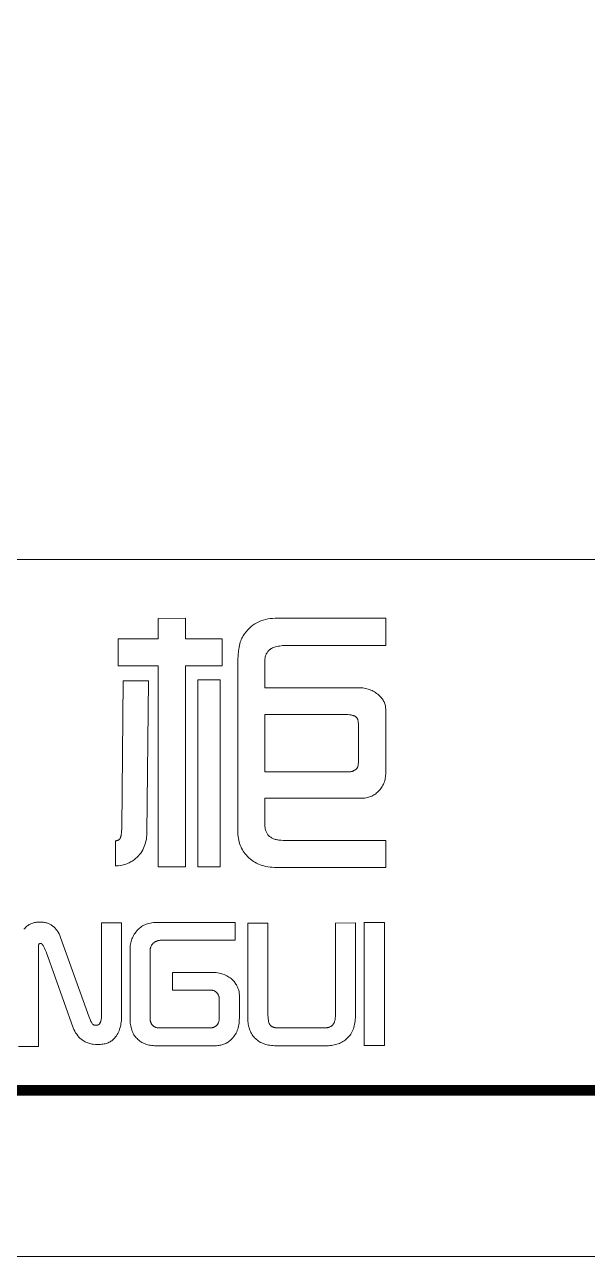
# Model space of a CAD drawing. Header units: millimetres. Extents: x 656 to 1522, y 1 to 298.
# Drawn here: x 720.31 to 737.26, y 0.54 to 37.67 of the extents above; entities that cross this region are included whole.
import ezdxf
from ezdxf.enums import TextEntityAlignment as Align

# ---------------------------------------------------------------- set-up
doc = ezdxf.new("R2010")
doc.units = ezdxf.units.MM
doc.header["$MEASUREMENT"] = 0
for name, color, linetype, lineweight in [('BF-图框', 125, 'Continuous', 15), ('BF-文字说明', 33, 'Continuous', 18), ('BF-电路', 6, 'Continuous', 9)]:
    doc.layers.add(name, color=color, linetype=linetype, lineweight=lineweight)
doc.styles.add('黑体', font='simhei.ttf', dxfattribs={"width": 0.7})

# ---------------------------------------------------------------- blocks, each defined once
blk = doc.blocks.new('BFA3H')
at = {"layer": 'BF-图框', "lineweight": 9}
blk.add_line((5, 21), (415, 21), dxfattribs=at)
at = {"layer": 'BF-图框', "lineweight": 5}
for p, q in [((68.152, 19.223), (68.969, 19.232)), ((68.152, 18.613), (68.152, 19.223)), ((68.969, 19.232), (68.969, 18.613)), ((70.896, 18.932), (70.949, 18.98)), ((70.949, 18.98), (71.004, 19.024)), ((71.004, 19.024), (71.062, 19.064)), ((71.062, 19.064), (71.121, 19.099)), ((71.121, 19.099), (71.182, 19.13)), ((71.182, 19.13), (71.246, 19.157)), ((71.246, 19.157), (71.312, 19.18)), ((71.312, 19.18), (71.379, 19.199)), ((71.379, 19.199), (71.449, 19.214)), ((71.449, 19.214), (71.521, 19.224)), ((71.521, 19.224), (71.595, 19.23)), ((71.595, 19.23), (71.671, 19.232)), ((71.671, 19.232), (75.005, 19.232)), ((75.005, 19.232), (75.005, 18.416)), ((66.947, 17.796), (66.947, 18.613)), ((66.947, 18.613), (68.152, 18.613)), ((68.969, 18.613), (70.073, 18.613)), ((70.073, 18.613), (70.073, 17.796)), ((70.635, 18.553), (70.651, 18.594)), ((70.651, 18.594), (70.668, 18.632)), ((70.668, 18.632), (70.686, 18.667)), ((70.686, 18.667), (70.705, 18.699)), ((70.705, 18.699), (70.75, 18.764)), ((70.75, 18.764), (70.796, 18.824)), ((70.796, 18.824), (70.845, 18.88)), ((70.845, 18.88), (70.896, 18.932)), ((70.556, 18.121), (70.568, 18.246)), ((70.568, 18.246), (70.586, 18.36)), ((70.586, 18.36), (70.596, 18.412)), ((70.596, 18.412), (70.608, 18.462)), ((70.608, 18.462), (70.621, 18.509)), ((70.621, 18.509), (70.635, 18.553)), ((71.427, 18.194), (71.416, 18.175)), ((71.44, 18.212), (71.427, 18.194)), ((71.453, 18.229), (71.44, 18.212)), ((71.467, 18.246), (71.453, 18.229)), ((71.483, 18.263), (71.467, 18.246)), ((71.5, 18.279), (71.483, 18.263)), ((71.509, 18.288), (71.5, 18.279)), ((71.519, 18.296), (71.509, 18.288)), ((71.53, 18.304), (71.519, 18.296)), ((71.542, 18.311), (71.53, 18.304)), ((71.554, 18.319), (71.542, 18.311)), ((71.566, 18.326), (71.554, 18.319)), ((71.593, 18.339), (71.566, 18.326)), ((71.622, 18.351), (71.593, 18.339)), ((71.654, 18.362), (71.622, 18.351)), ((71.688, 18.372), (71.654, 18.362)), ((71.724, 18.381), (71.688, 18.372)), ((71.763, 18.389), (71.724, 18.381)), ((71.804, 18.396), (71.763, 18.389)), ((71.893, 18.407), (71.804, 18.396)), ((71.991, 18.413), (71.893, 18.407)), ((72.099, 18.416), (71.991, 18.413)), ((75.005, 18.416), (72.099, 18.416)), ((70.546, 17.836), (70.549, 17.984)), ((70.546, 12.818), (70.546, 17.836)), ((70.549, 17.984), (70.556, 18.121)), ((71.365, 18.009), (71.363, 17.986)), ((71.363, 17.986), (71.363, 17.963)), ((71.363, 17.963), (71.363, 17.139)), ((71.368, 18.032), (71.365, 18.009)), ((71.371, 18.053), (71.368, 18.032)), ((71.376, 18.075), (71.371, 18.053)), ((71.382, 18.096), (71.376, 18.075)), ((71.389, 18.116), (71.382, 18.096)), ((71.397, 18.136), (71.389, 18.116)), ((71.406, 18.156), (71.397, 18.136)), ((71.416, 18.175), (71.406, 18.156)), ((68.152, 17.796), (66.947, 17.796)), ((68.152, 11.74), (68.152, 17.796)), ((70.073, 17.796), (68.969, 17.796)), ((68.969, 17.796), (68.969, 11.74)), ((67.049, 12.905), (67.097, 17.348)), ((67.097, 17.348), (67.861, 17.348)), ((67.861, 17.348), (67.808, 12.764)), ((69.344, 11.74), (69.344, 17.379)), ((69.344, 17.379), (70.02, 17.379)), ((70.02, 17.379), (70.02, 11.74)), ((71.363, 17.139), (74.175, 17.139)), ((74.175, 17.139), (74.222, 17.138)), ((74.222, 17.138), (74.267, 17.135)), ((74.267, 17.135), (74.311, 17.131)), ((74.311, 17.131), (74.355, 17.125)), ((74.355, 17.125), (74.397, 17.117)), ((74.397, 17.117), (74.438, 17.108)), ((74.438, 17.108), (74.478, 17.096)), ((74.478, 17.096), (74.517, 17.083)), ((74.517, 17.083), (74.555, 17.069)), ((74.555, 17.069), (74.593, 17.052)), ((74.593, 17.052), (74.629, 17.034)), ((74.629, 17.034), (74.664, 17.014)), ((74.664, 17.014), (74.698, 16.992)), ((74.698, 16.992), (74.73, 16.969)), ((74.73, 16.969), (74.762, 16.944)), ((74.762, 16.944), (74.793, 16.917)), ((74.793, 16.917), (74.819, 16.893)), ((74.819, 16.893), (74.843, 16.868)), ((74.843, 16.868), (74.865, 16.843)), ((74.865, 16.843), (74.886, 16.817)), ((74.886, 16.817), (74.905, 16.791)), ((74.905, 16.791), (74.922, 16.765)), ((74.922, 16.765), (74.938, 16.737)), ((74.938, 16.737), (74.952, 16.71)), ((74.952, 16.71), (74.965, 16.681)), ((74.965, 16.681), (74.975, 16.653)), ((74.975, 16.653), (74.984, 16.623)), ((74.984, 16.623), (74.992, 16.593)), ((74.992, 16.593), (74.998, 16.563)), ((74.998, 16.563), (75.002, 16.532)), ((75.002, 16.532), (75.004, 16.501)), ((75.004, 16.501), (75.005, 16.469)), ((75.005, 16.469), (75.005, 14.576)), ((73.818, 16.331), (71.363, 16.331)), ((71.363, 16.331), (71.363, 14.607)), ((73.867, 16.33), (73.818, 16.331)), ((73.913, 16.327), (73.867, 16.33)), ((73.934, 16.324), (73.913, 16.327)), ((73.955, 16.32), (73.934, 16.324)), ((73.975, 16.316), (73.955, 16.32)), ((73.993, 16.312), (73.975, 16.316)), ((74.011, 16.306), (73.993, 16.312)), ((74.029, 16.301), (74.011, 16.306)), ((74.045, 16.294), (74.029, 16.301)), ((74.06, 16.287), (74.045, 16.294)), ((74.075, 16.279), (74.06, 16.287)), ((74.089, 16.271), (74.075, 16.279)), ((74.102, 16.262), (74.089, 16.271)), ((74.114, 16.252), (74.102, 16.262)), ((74.118, 16.248), (74.114, 16.252)), ((74.123, 16.243), (74.118, 16.248)), ((74.127, 16.238), (74.123, 16.243)), ((74.131, 16.233), (74.127, 16.238)), ((74.135, 16.227), (74.131, 16.233)), ((74.139, 16.221), (74.135, 16.227)), ((74.143, 16.215), (74.139, 16.221)), ((74.146, 16.208), (74.143, 16.215)), ((74.15, 16.201), (74.146, 16.208)), ((74.153, 16.194), (74.15, 16.201)), ((74.159, 16.178), (74.153, 16.194)), ((74.165, 16.161), (74.159, 16.178)), ((74.17, 16.142), (74.165, 16.161)), ((74.174, 16.122), (74.17, 16.142)), ((74.178, 16.101), (74.174, 16.122)), ((74.184, 16.054), (74.178, 16.101)), ((74.187, 16.002), (74.184, 16.054)), ((74.188, 15.944), (74.187, 16.002)), ((74.188, 14.998), (74.188, 15.944)), ((74.178, 14.835), (74.184, 14.883)), ((74.184, 14.883), (74.187, 14.938)), ((74.187, 14.938), (74.188, 14.998)), ((71.363, 14.607), (73.884, 14.602)), ((73.884, 14.602), (73.9, 14.603)), ((73.9, 14.603), (73.915, 14.604)), ((73.915, 14.604), (73.93, 14.605)), ((73.93, 14.605), (73.945, 14.608)), ((73.945, 14.608), (73.96, 14.611)), ((73.96, 14.611), (73.974, 14.614)), ((73.974, 14.614), (73.989, 14.618)), ((73.989, 14.618), (74.003, 14.623)), ((74.003, 14.623), (74.018, 14.629)), ((74.018, 14.629), (74.032, 14.635)), ((74.032, 14.635), (74.046, 14.642)), ((74.046, 14.642), (74.06, 14.65)), ((74.06, 14.65), (74.073, 14.658)), ((74.073, 14.658), (74.087, 14.667)), ((74.087, 14.667), (74.1, 14.676)), ((74.1, 14.676), (74.114, 14.686)), ((74.114, 14.686), (74.118, 14.69)), ((74.118, 14.69), (74.123, 14.694)), ((74.123, 14.694), (74.127, 14.699)), ((74.127, 14.699), (74.131, 14.704)), ((74.131, 14.704), (74.135, 14.709)), ((74.135, 14.709), (74.139, 14.715)), ((74.139, 14.715), (74.143, 14.721)), ((74.143, 14.721), (74.146, 14.727)), ((74.146, 14.727), (74.15, 14.734)), ((74.15, 14.734), (74.153, 14.741)), ((74.153, 14.741), (74.159, 14.757)), ((74.159, 14.757), (74.165, 14.774)), ((74.165, 14.774), (74.17, 14.793)), ((74.17, 14.793), (74.174, 14.813)), ((74.174, 14.813), (74.178, 14.835)), ((75.002, 14.493), (74.997, 14.453)), ((75.004, 14.534), (75.002, 14.493)), ((75.005, 14.576), (75.004, 14.534)), ((74.881, 14.135), (74.859, 14.104)), ((74.901, 14.166), (74.881, 14.135)), ((74.919, 14.199), (74.901, 14.166)), ((74.935, 14.233), (74.919, 14.199)), ((74.95, 14.267), (74.935, 14.233)), ((74.963, 14.302), (74.95, 14.267)), ((74.974, 14.339), (74.963, 14.302)), ((74.984, 14.376), (74.974, 14.339)), ((74.991, 14.414), (74.984, 14.376)), ((74.997, 14.453), (74.991, 14.414)), ((74.268, 13.806), (71.363, 13.806)), ((71.363, 13.806), (71.363, 13.013)), ((74.306, 13.807), (74.268, 13.806)), ((74.343, 13.81), (74.306, 13.807)), ((74.379, 13.814), (74.343, 13.81)), ((74.415, 13.819), (74.379, 13.814)), ((74.449, 13.827), (74.415, 13.819)), ((74.483, 13.836), (74.449, 13.827)), ((74.517, 13.847), (74.483, 13.836)), ((74.549, 13.859), (74.517, 13.847)), ((74.581, 13.873), (74.549, 13.859)), ((74.613, 13.889), (74.581, 13.873)), ((74.643, 13.906), (74.613, 13.889)), ((74.673, 13.925), (74.643, 13.906)), ((74.702, 13.946), (74.673, 13.925)), ((74.73, 13.968), (74.702, 13.946)), ((74.758, 13.992), (74.73, 13.968)), ((74.784, 14.017), (74.758, 13.992)), ((74.811, 14.045), (74.784, 14.017)), ((74.836, 14.074), (74.811, 14.045)), ((74.859, 14.104), (74.836, 14.074)), ((71.363, 13.013), (71.363, 12.984)), ((67.012, 12.619), (67.017, 12.631)), ((67.017, 12.631), (67.021, 12.646)), ((67.021, 12.646), (67.026, 12.661)), ((67.026, 12.661), (67.03, 12.677)), ((67.03, 12.677), (67.037, 12.713)), ((67.037, 12.713), (67.042, 12.754)), ((67.042, 12.754), (67.046, 12.8)), ((67.046, 12.8), (67.049, 12.905)), ((67.8, 12.637), (67.792, 12.576)), ((67.805, 12.699), (67.8, 12.637)), ((67.808, 12.764), (67.805, 12.699)), ((70.547, 12.761), (70.546, 12.818)), ((70.551, 12.706), (70.547, 12.761)), ((70.556, 12.651), (70.551, 12.706)), ((70.565, 12.598), (70.556, 12.651)), ((71.363, 12.984), (71.365, 12.956)), ((71.365, 12.956), (71.368, 12.928)), ((71.368, 12.928), (71.371, 12.902)), ((71.371, 12.902), (71.376, 12.876)), ((71.376, 12.876), (71.382, 12.852)), ((71.382, 12.852), (71.389, 12.828)), ((71.389, 12.828), (71.398, 12.806)), ((71.398, 12.806), (71.407, 12.784)), ((71.407, 12.784), (71.417, 12.763)), ((71.417, 12.763), (71.428, 12.743)), ((71.428, 12.743), (71.441, 12.724)), ((71.441, 12.724), (71.454, 12.706)), ((71.454, 12.706), (71.469, 12.689)), ((71.469, 12.689), (71.485, 12.673)), ((71.485, 12.673), (71.502, 12.657)), ((71.502, 12.657), (71.52, 12.643)), ((71.52, 12.643), (71.539, 12.63)), ((71.539, 12.63), (71.559, 12.617)), ((66.863, 12.526), (66.876, 12.527)), ((66.863, 11.766), (66.863, 12.526)), ((66.876, 12.527), (66.889, 12.529)), ((66.889, 12.529), (66.9, 12.531)), ((66.9, 12.531), (66.912, 12.533)), ((66.912, 12.533), (66.922, 12.536)), ((66.922, 12.536), (66.932, 12.54)), ((66.932, 12.54), (66.942, 12.544)), ((66.942, 12.544), (66.951, 12.548)), ((66.951, 12.548), (66.959, 12.552)), ((66.959, 12.552), (66.963, 12.555)), ((66.963, 12.555), (66.966, 12.557)), ((66.966, 12.557), (66.97, 12.56)), ((66.97, 12.56), (66.974, 12.563)), ((66.974, 12.563), (66.977, 12.566)), ((66.977, 12.566), (66.98, 12.569)), ((66.98, 12.569), (66.983, 12.572)), ((66.983, 12.572), (66.986, 12.575)), ((66.986, 12.575), (66.989, 12.578)), ((66.989, 12.578), (66.991, 12.582)), ((66.991, 12.582), (66.994, 12.585)), ((66.994, 12.585), (66.996, 12.589)), ((66.996, 12.589), (66.998, 12.593)), ((66.998, 12.593), (67, 12.596)), ((67, 12.596), (67.003, 12.602)), ((67.003, 12.602), (67.006, 12.607)), ((67.006, 12.607), (67.012, 12.619)), ((67.708, 12.299), (67.682, 12.25)), ((67.73, 12.351), (67.708, 12.299)), ((67.75, 12.404), (67.73, 12.351)), ((67.767, 12.46), (67.75, 12.404)), ((67.781, 12.517), (67.767, 12.46)), ((67.792, 12.576), (67.781, 12.517)), ((70.575, 12.545), (70.565, 12.598)), ((70.588, 12.495), (70.575, 12.545)), ((70.603, 12.445), (70.588, 12.495)), ((70.62, 12.396), (70.603, 12.445)), ((70.64, 12.349), (70.62, 12.396)), ((70.662, 12.302), (70.64, 12.349)), ((70.686, 12.257), (70.662, 12.302)), ((70.712, 12.213), (70.686, 12.257)), ((71.559, 12.617), (71.58, 12.606)), ((71.58, 12.606), (71.602, 12.595)), ((71.602, 12.595), (71.625, 12.585)), ((71.625, 12.585), (71.65, 12.576)), ((71.65, 12.576), (71.675, 12.569)), ((71.675, 12.569), (71.702, 12.562)), ((71.702, 12.562), (71.73, 12.556)), ((71.73, 12.556), (71.758, 12.55)), ((71.758, 12.55), (71.788, 12.546)), ((71.788, 12.546), (71.851, 12.541)), ((71.851, 12.541), (71.918, 12.539)), ((71.918, 12.539), (75.005, 12.539)), ((75.005, 12.539), (75.005, 11.722)), ((67.337, 11.897), (67.306, 11.88)), ((67.367, 11.916), (67.337, 11.897)), ((67.396, 11.935), (67.367, 11.916)), ((67.424, 11.956), (67.396, 11.935)), ((67.469, 11.992), (67.424, 11.956)), ((67.512, 12.031), (67.469, 11.992)), ((67.552, 12.071), (67.512, 12.031)), ((67.589, 12.113), (67.552, 12.071)), ((67.623, 12.157), (67.589, 12.113)), ((67.654, 12.202), (67.623, 12.157)), ((67.682, 12.25), (67.654, 12.202)), ((70.741, 12.17), (70.712, 12.213)), ((70.773, 12.129), (70.741, 12.17)), ((70.806, 12.088), (70.773, 12.129)), ((70.842, 12.049), (70.806, 12.088)), ((70.882, 12.01), (70.842, 12.049)), ((70.925, 11.973), (70.882, 12.01)), ((70.97, 11.938), (70.925, 11.973)), ((71.016, 11.906), (70.97, 11.938)), ((71.064, 11.877), (71.016, 11.906)), ((66.946, 11.773), (66.863, 11.766)), ((67.026, 11.785), (66.946, 11.773)), ((67.064, 11.792), (67.026, 11.785)), ((67.102, 11.801), (67.064, 11.792)), ((67.138, 11.811), (67.102, 11.801)), ((67.173, 11.823), (67.138, 11.811)), ((67.208, 11.835), (67.173, 11.823)), ((67.242, 11.849), (67.208, 11.835)), ((67.274, 11.864), (67.242, 11.849)), ((67.306, 11.88), (67.274, 11.864)), ((68.969, 11.74), (68.152, 11.74)), ((70.02, 11.74), (69.344, 11.74)), ((71.115, 11.85), (71.064, 11.877)), ((71.167, 11.826), (71.115, 11.85)), ((71.221, 11.804), (71.167, 11.826)), ((71.277, 11.785), (71.221, 11.804)), ((71.335, 11.768), (71.277, 11.785)), ((71.395, 11.754), (71.335, 11.768)), ((71.457, 11.743), (71.395, 11.754)), ((71.521, 11.734), (71.457, 11.743)), ((71.587, 11.727), (71.521, 11.734)), ((71.655, 11.723), (71.587, 11.727)), ((71.724, 11.722), (71.655, 11.723)), ((75.005, 11.722), (71.724, 11.722)), ((64.289, 10.014), (64.315, 10.026)), ((64.315, 10.026), (64.342, 10.037)), ((64.342, 10.037), (64.369, 10.046)), ((64.369, 10.046), (64.397, 10.054)), ((64.397, 10.054), (64.427, 10.061)), ((64.427, 10.061), (64.456, 10.067)), ((64.456, 10.067), (64.487, 10.072)), ((64.487, 10.072), (64.519, 10.075)), ((64.519, 10.075), (64.551, 10.077)), ((64.551, 10.077), (64.584, 10.077)), ((64.584, 10.077), (64.64, 10.075)), ((64.64, 10.075), (64.667, 10.073)), ((64.667, 10.073), (64.694, 10.07)), ((64.694, 10.07), (64.72, 10.066)), ((64.72, 10.066), (64.745, 10.061)), ((64.745, 10.061), (64.77, 10.055)), ((64.77, 10.055), (64.794, 10.048)), ((64.794, 10.048), (64.818, 10.04)), ((64.818, 10.04), (64.841, 10.032)), ((64.841, 10.032), (64.864, 10.022)), ((66.438, 7.247), (66.438, 10.057)), ((66.438, 10.057), (67.042, 10.057)), ((67.042, 10.057), (67.042, 7.213)), ((67.83, 10.023), (67.871, 10.035)), ((67.871, 10.035), (67.914, 10.045)), ((67.914, 10.045), (67.959, 10.053)), ((67.959, 10.053), (68.005, 10.059)), ((68.005, 10.059), (68.053, 10.063)), ((68.053, 10.063), (68.103, 10.066)), ((68.103, 10.066), (68.154, 10.067)), ((68.154, 10.067), (70.465, 10.067)), ((70.465, 10.067), (70.465, 9.53)), ((70.853, 7.122), (70.853, 10.046)), ((70.853, 10.046), (71.457, 10.046)), ((71.457, 10.046), (71.457, 7.263)), ((73.486, 10.046), (74.09, 10.049)), ((73.486, 7.229), (73.486, 10.046)), ((74.09, 10.049), (74.09, 7.253)), ((74.358, 10.067), (74.962, 10.067)), ((74.358, 6.36), (74.358, 10.067)), ((74.962, 10.067), (74.962, 6.36)), ((64.102, 9.858), (64.127, 9.887)), ((64.127, 9.887), (64.153, 9.914)), ((64.153, 9.914), (64.173, 9.934)), ((64.173, 9.934), (64.195, 9.952)), ((64.195, 9.952), (64.217, 9.97)), ((64.217, 9.97), (64.24, 9.986)), ((64.24, 9.986), (64.265, 10)), ((64.265, 10), (64.289, 10.014)), ((64.864, 10.022), (64.886, 10.012)), ((64.886, 10.012), (64.907, 10)), ((64.907, 10), (64.928, 9.988)), ((64.928, 9.988), (64.949, 9.975)), ((64.949, 9.975), (64.968, 9.96)), ((64.968, 9.96), (64.988, 9.945)), ((64.988, 9.945), (65.006, 9.929)), ((65.006, 9.929), (65.024, 9.913)), ((65.024, 9.913), (65.042, 9.895)), ((65.042, 9.895), (65.059, 9.876)), ((65.059, 9.876), (65.075, 9.856)), ((65.075, 9.856), (65.091, 9.836)), ((65.091, 9.836), (65.106, 9.814)), ((65.106, 9.814), (65.121, 9.792)), ((65.121, 9.792), (65.135, 9.769)), ((65.135, 9.769), (65.162, 9.72)), ((65.162, 9.72), (65.186, 9.667)), ((65.186, 9.667), (65.208, 9.61)), ((67.39, 9.639), (67.408, 9.674)), ((67.408, 9.674), (67.429, 9.708)), ((67.429, 9.708), (67.451, 9.742)), ((67.451, 9.742), (67.475, 9.775)), ((67.475, 9.775), (67.501, 9.807)), ((67.501, 9.807), (67.529, 9.839)), ((67.529, 9.839), (67.556, 9.866)), ((67.556, 9.866), (67.584, 9.892)), ((67.584, 9.892), (67.615, 9.916)), ((67.615, 9.916), (67.646, 9.938)), ((67.646, 9.938), (67.68, 9.959)), ((67.68, 9.959), (67.715, 9.978)), ((67.715, 9.978), (67.751, 9.995)), ((67.751, 9.995), (67.79, 10.01)), ((67.79, 10.01), (67.83, 10.023)), ((64.544, 9.374), (64.543, 9.366)), ((64.543, 9.366), (64.543, 9.357)), ((64.543, 9.357), (64.543, 6.329)), ((64.545, 9.378), (64.544, 9.374)), ((64.546, 9.386), (64.545, 9.382)), ((64.545, 9.382), (64.545, 9.378)), ((64.547, 9.39), (64.546, 9.386)), ((64.548, 9.393), (64.547, 9.39)), ((64.549, 9.396), (64.548, 9.393)), ((64.55, 9.4), (64.549, 9.396)), ((64.552, 9.403), (64.55, 9.4)), ((64.553, 9.405), (64.552, 9.403)), ((64.555, 9.408), (64.553, 9.405)), ((64.556, 9.411), (64.555, 9.408)), ((64.558, 9.413), (64.556, 9.411)), ((64.56, 9.415), (64.558, 9.413)), ((64.562, 9.418), (64.56, 9.415)), ((64.565, 9.42), (64.562, 9.418)), ((64.567, 9.421), (64.565, 9.42)), ((64.569, 9.423), (64.567, 9.421)), ((64.572, 9.425), (64.569, 9.423)), ((64.574, 9.426), (64.572, 9.425)), ((64.577, 9.427), (64.574, 9.426)), ((64.58, 9.428), (64.577, 9.427)), ((64.583, 9.429), (64.58, 9.428)), ((64.586, 9.43), (64.583, 9.429)), ((64.59, 9.431), (64.586, 9.43)), ((64.593, 9.431), (64.59, 9.431)), ((64.596, 9.432), (64.593, 9.431)), ((64.6, 9.432), (64.596, 9.432)), ((64.604, 9.432), (64.6, 9.432)), ((64.606, 9.432), (64.604, 9.432)), ((64.609, 9.432), (64.606, 9.432)), ((64.611, 9.431), (64.609, 9.432)), ((64.613, 9.431), (64.611, 9.431)), ((64.616, 9.43), (64.613, 9.431)), ((64.618, 9.43), (64.616, 9.43)), ((64.62, 9.429), (64.618, 9.43)), ((64.623, 9.428), (64.62, 9.429)), ((64.625, 9.427), (64.623, 9.428)), ((64.628, 9.426), (64.625, 9.427)), ((64.63, 9.425), (64.628, 9.426)), ((64.633, 9.423), (64.63, 9.425)), ((64.637, 9.42), (64.633, 9.423)), ((64.642, 9.416), (64.637, 9.42)), ((64.647, 9.412), (64.642, 9.416)), ((64.652, 9.407), (64.647, 9.412)), ((64.657, 9.402), (64.652, 9.407)), ((64.662, 9.397), (64.657, 9.402)), ((64.667, 9.391), (64.662, 9.397)), ((64.672, 9.384), (64.667, 9.391)), ((64.683, 9.369), (64.672, 9.384)), ((64.693, 9.353), (64.683, 9.369)), ((64.703, 9.334), (64.693, 9.353)), ((64.725, 9.291), (64.703, 9.334)), ((64.747, 9.24), (64.725, 9.291)), ((65.208, 9.61), (66.072, 7.207)), ((67.3, 9.245), (67.301, 9.288)), ((67.301, 9.288), (67.304, 9.33)), ((67.304, 9.33), (67.308, 9.371)), ((67.308, 9.371), (67.315, 9.412)), ((67.315, 9.412), (67.323, 9.452)), ((67.323, 9.452), (67.332, 9.491)), ((67.332, 9.491), (67.344, 9.529)), ((67.344, 9.529), (67.357, 9.566)), ((67.357, 9.566), (67.373, 9.603)), ((67.373, 9.603), (67.39, 9.639)), ((67.914, 9.29), (67.91, 9.275)), ((67.918, 9.305), (67.914, 9.29)), ((67.923, 9.319), (67.918, 9.305)), ((67.929, 9.334), (67.923, 9.319)), ((67.935, 9.348), (67.929, 9.334)), ((67.942, 9.361), (67.935, 9.348)), ((67.95, 9.375), (67.942, 9.361)), ((67.959, 9.388), (67.95, 9.375)), ((67.968, 9.401), (67.959, 9.388)), ((67.979, 9.413), (67.968, 9.401)), ((67.99, 9.426), (67.979, 9.413)), ((68.001, 9.438), (67.99, 9.426)), ((68.013, 9.449), (68.001, 9.438)), ((68.026, 9.459), (68.013, 9.449)), ((68.04, 9.469), (68.026, 9.459)), ((68.054, 9.478), (68.04, 9.469)), ((68.069, 9.486), (68.054, 9.478)), ((68.084, 9.494), (68.069, 9.486)), ((68.1, 9.501), (68.084, 9.494)), ((68.117, 9.507), (68.1, 9.501)), ((68.134, 9.512), (68.117, 9.507)), ((68.153, 9.517), (68.134, 9.512)), ((68.171, 9.521), (68.153, 9.517)), ((68.191, 9.524), (68.171, 9.521)), ((68.211, 9.527), (68.191, 9.524)), ((68.232, 9.529), (68.211, 9.527)), ((68.275, 9.53), (68.232, 9.529)), ((70.465, 9.53), (68.275, 9.53)), ((64.769, 9.181), (64.747, 9.24)), ((65.591, 6.884), (64.769, 9.181)), ((67.3, 7.173), (67.3, 9.245)), ((67.905, 9.228), (67.904, 9.211)), ((67.904, 9.211), (67.904, 7.178)), ((67.906, 9.244), (67.905, 9.228)), ((67.908, 9.259), (67.906, 9.244)), ((67.91, 9.275), (67.908, 9.259)), ((68.576, 8.022), (68.576, 8.559)), ((68.576, 8.559), (69.76, 8.559)), ((69.76, 8.559), (69.806, 8.559)), ((69.806, 8.559), (69.851, 8.556)), ((69.851, 8.556), (69.896, 8.552)), ((69.896, 8.552), (69.939, 8.546)), ((69.939, 8.546), (69.981, 8.538)), ((69.981, 8.538), (70.022, 8.529)), ((70.022, 8.529), (70.062, 8.518)), ((70.062, 8.518), (70.101, 8.506)), ((70.101, 8.506), (70.139, 8.492)), ((70.139, 8.492), (70.176, 8.476)), ((70.176, 8.476), (70.212, 8.458)), ((70.212, 8.458), (70.247, 8.439)), ((70.247, 8.439), (70.28, 8.418)), ((70.28, 8.418), (70.313, 8.396)), ((70.313, 8.396), (70.345, 8.371)), ((70.345, 8.371), (70.375, 8.346)), ((70.375, 8.346), (70.396, 8.326)), ((70.396, 8.326), (70.416, 8.304)), ((70.416, 8.304), (70.436, 8.282)), ((70.436, 8.282), (70.454, 8.258)), ((70.454, 8.258), (70.472, 8.233)), ((70.472, 8.233), (70.489, 8.207)), ((70.489, 8.207), (70.506, 8.18)), ((70.506, 8.18), (70.521, 8.151)), ((69.743, 8.022), (68.576, 8.022)), ((69.756, 8.022), (69.743, 8.022)), ((69.769, 8.021), (69.756, 8.022)), ((69.782, 8.019), (69.769, 8.021)), ((69.794, 8.017), (69.782, 8.019)), ((69.807, 8.014), (69.794, 8.017)), ((69.819, 8.01), (69.807, 8.014)), ((69.831, 8.005), (69.819, 8.01)), ((69.842, 8), (69.831, 8.005)), ((69.854, 7.994), (69.842, 8)), ((69.865, 7.987), (69.854, 7.994)), ((69.876, 7.98), (69.865, 7.987)), ((69.887, 7.972), (69.876, 7.98)), ((69.897, 7.963), (69.887, 7.972)), ((69.907, 7.954), (69.897, 7.963)), ((69.917, 7.943), (69.907, 7.954)), ((69.927, 7.933), (69.917, 7.943)), ((69.935, 7.923), (69.927, 7.933)), ((69.942, 7.914), (69.935, 7.923)), ((69.949, 7.903), (69.942, 7.914)), ((69.955, 7.893), (69.949, 7.903)), ((69.96, 7.882), (69.955, 7.893)), ((69.966, 7.87), (69.96, 7.882)), ((69.97, 7.858), (69.966, 7.87)), ((69.974, 7.846), (69.97, 7.858)), ((69.978, 7.833), (69.974, 7.846)), ((69.981, 7.82), (69.978, 7.833)), ((69.984, 7.806), (69.981, 7.82)), ((69.986, 7.792), (69.984, 7.806)), ((70.521, 8.151), (70.538, 8.116)), ((70.538, 8.116), (70.553, 8.081)), ((70.553, 8.081), (70.566, 8.047)), ((70.566, 8.047), (70.576, 8.013)), ((70.576, 8.013), (70.584, 7.979)), ((70.584, 7.979), (70.59, 7.945)), ((70.59, 7.945), (70.593, 7.912)), ((70.593, 7.912), (70.594, 7.879)), ((70.594, 7.879), (70.594, 7.178)), ((69.988, 7.777), (69.986, 7.792)), ((69.989, 7.762), (69.988, 7.777)), ((69.99, 7.731), (69.989, 7.762)), ((69.99, 7.187), (69.99, 7.731)), ((66.072, 7.207), (66.099, 7.138)), ((66.099, 7.138), (66.124, 7.081)), ((66.124, 7.081), (66.136, 7.058)), ((66.136, 7.058), (66.147, 7.037)), ((66.407, 7.054), (66.412, 7.064)), ((66.412, 7.064), (66.415, 7.075)), ((66.415, 7.075), (66.419, 7.086)), ((66.419, 7.086), (66.422, 7.098)), ((66.422, 7.098), (66.428, 7.123)), ((66.428, 7.123), (66.432, 7.151)), ((66.432, 7.151), (66.436, 7.181)), ((66.436, 7.181), (66.437, 7.213)), ((66.437, 7.213), (66.438, 7.247)), ((67.034, 7.062), (67.028, 7.014)), ((67.039, 7.111), (67.034, 7.062)), ((67.041, 7.162), (67.039, 7.111)), ((67.042, 7.213), (67.041, 7.162)), ((67.301, 7.124), (67.3, 7.173)), ((67.304, 7.077), (67.301, 7.124)), ((67.308, 7.032), (67.304, 7.077)), ((67.904, 7.178), (67.905, 7.161)), ((67.905, 7.161), (67.905, 7.145)), ((67.905, 7.145), (67.907, 7.13)), ((67.907, 7.13), (67.909, 7.115)), ((67.909, 7.115), (67.911, 7.1)), ((67.911, 7.1), (67.915, 7.086)), ((67.915, 7.086), (67.918, 7.072)), ((67.918, 7.072), (67.923, 7.059)), ((67.923, 7.059), (67.927, 7.046)), ((69.966, 7.051), (69.971, 7.064)), ((69.971, 7.064), (69.976, 7.078)), ((69.976, 7.078), (69.98, 7.092)), ((69.98, 7.092), (69.983, 7.107)), ((69.983, 7.107), (69.986, 7.122)), ((69.986, 7.122), (69.988, 7.138)), ((69.988, 7.138), (69.989, 7.154)), ((69.989, 7.154), (69.99, 7.17)), ((69.99, 7.17), (69.99, 7.187)), ((70.59, 7.077), (70.585, 7.028)), ((70.593, 7.127), (70.59, 7.077)), ((70.594, 7.178), (70.593, 7.127)), ((70.853, 7.08), (70.853, 7.122)), ((70.856, 7.039), (70.853, 7.08)), ((71.457, 7.263), (71.458, 7.207)), ((71.458, 7.207), (71.461, 7.157)), ((71.461, 7.157), (71.468, 7.112)), ((71.468, 7.112), (71.471, 7.091)), ((71.471, 7.091), (71.476, 7.072)), ((71.476, 7.072), (71.481, 7.053)), ((73.454, 7.048), (73.46, 7.063)), ((73.46, 7.063), (73.465, 7.079)), ((73.465, 7.079), (73.47, 7.095)), ((73.47, 7.095), (73.474, 7.112)), ((73.474, 7.112), (73.478, 7.13)), ((73.478, 7.13), (73.481, 7.148)), ((73.481, 7.148), (73.483, 7.168)), ((73.483, 7.168), (73.484, 7.187)), ((73.484, 7.187), (73.486, 7.229)), ((74.081, 7.091), (74.074, 7.041)), ((74.086, 7.144), (74.081, 7.091)), ((74.089, 7.197), (74.086, 7.144)), ((74.09, 7.253), (74.089, 7.197)), ((65.612, 6.834), (65.591, 6.884)), ((65.635, 6.785), (65.612, 6.834)), ((65.648, 6.761), (65.635, 6.785)), ((65.662, 6.738), (65.648, 6.761)), ((65.693, 6.693), (65.662, 6.738)), ((65.726, 6.65), (65.693, 6.693)), ((66.147, 7.037), (66.158, 7.02)), ((66.158, 7.02), (66.164, 7.012)), ((66.164, 7.012), (66.169, 7.005)), ((66.169, 7.005), (66.173, 7)), ((66.173, 7), (66.178, 6.996)), ((66.178, 6.996), (66.184, 6.991)), ((66.184, 6.991), (66.189, 6.987)), ((66.189, 6.987), (66.195, 6.983)), ((66.195, 6.983), (66.201, 6.98)), ((66.201, 6.98), (66.208, 6.977)), ((66.208, 6.977), (66.214, 6.974)), ((66.214, 6.974), (66.221, 6.972)), ((66.221, 6.972), (66.228, 6.97)), ((66.228, 6.97), (66.236, 6.968)), ((66.236, 6.968), (66.244, 6.967)), ((66.244, 6.967), (66.252, 6.965)), ((66.252, 6.965), (66.26, 6.965)), ((66.26, 6.965), (66.269, 6.964)), ((66.269, 6.964), (66.278, 6.964)), ((66.278, 6.964), (66.288, 6.964)), ((66.288, 6.964), (66.297, 6.965)), ((66.297, 6.965), (66.306, 6.966)), ((66.306, 6.966), (66.315, 6.968)), ((66.315, 6.968), (66.324, 6.971)), ((66.324, 6.971), (66.328, 6.972)), ((66.328, 6.972), (66.332, 6.974)), ((66.332, 6.974), (66.336, 6.976)), ((66.336, 6.976), (66.34, 6.977)), ((66.34, 6.977), (66.344, 6.98)), ((66.344, 6.98), (66.348, 6.982)), ((66.348, 6.982), (66.352, 6.984)), ((66.352, 6.984), (66.355, 6.986)), ((66.355, 6.986), (66.359, 6.989)), ((66.359, 6.989), (66.362, 6.992)), ((66.362, 6.992), (66.366, 6.994)), ((66.366, 6.994), (66.369, 6.997)), ((66.369, 6.997), (66.375, 7.004)), ((66.375, 7.004), (66.382, 7.011)), ((66.382, 7.011), (66.387, 7.018)), ((66.387, 7.018), (66.393, 7.026)), ((66.393, 7.026), (66.398, 7.035)), ((66.398, 7.035), (66.403, 7.044)), ((66.403, 7.044), (66.407, 7.054)), ((66.914, 6.686), (66.892, 6.651)), ((66.934, 6.722), (66.914, 6.686)), ((66.953, 6.759), (66.934, 6.722)), ((66.97, 6.798), (66.953, 6.759)), ((66.985, 6.839), (66.97, 6.798)), ((66.998, 6.88), (66.985, 6.839)), ((67.01, 6.924), (66.998, 6.88)), ((67.02, 6.968), (67.01, 6.924)), ((67.028, 7.014), (67.02, 6.968)), ((67.313, 6.987), (67.308, 7.032)), ((67.321, 6.944), (67.313, 6.987)), ((67.33, 6.903), (67.321, 6.944)), ((67.341, 6.863), (67.33, 6.903)), ((67.353, 6.824), (67.341, 6.863)), ((67.367, 6.786), (67.353, 6.824)), ((67.383, 6.75), (67.367, 6.786)), ((67.4, 6.716), (67.383, 6.75)), ((67.419, 6.682), (67.4, 6.716)), ((67.927, 7.046), (67.933, 7.034)), ((67.933, 7.034), (67.939, 7.022)), ((67.939, 7.022), (67.945, 7.01)), ((67.945, 7.01), (67.952, 6.999)), ((67.952, 6.999), (67.96, 6.989)), ((67.96, 6.989), (67.968, 6.979)), ((67.968, 6.979), (67.977, 6.969)), ((67.977, 6.969), (67.987, 6.959)), ((67.987, 6.959), (67.998, 6.95)), ((67.998, 6.95), (68.008, 6.941)), ((68.008, 6.941), (68.019, 6.933)), ((68.019, 6.933), (68.03, 6.925)), ((68.03, 6.925), (68.041, 6.919)), ((68.041, 6.919), (68.053, 6.913)), ((68.053, 6.913), (68.065, 6.907)), ((68.065, 6.907), (68.077, 6.902)), ((68.077, 6.902), (68.089, 6.898)), ((68.089, 6.898), (68.102, 6.895)), ((68.102, 6.895), (68.115, 6.892)), ((68.115, 6.892), (68.128, 6.889)), ((68.128, 6.889), (68.141, 6.888)), ((68.141, 6.888), (68.155, 6.887)), ((68.155, 6.887), (68.168, 6.886)), ((68.168, 6.886), (69.726, 6.886)), ((69.726, 6.886), (69.739, 6.887)), ((69.739, 6.887), (69.752, 6.888)), ((69.752, 6.888), (69.765, 6.889)), ((69.765, 6.889), (69.778, 6.892)), ((69.778, 6.892), (69.79, 6.895)), ((69.79, 6.895), (69.802, 6.898)), ((69.802, 6.898), (69.815, 6.903)), ((69.815, 6.903), (69.826, 6.908)), ((69.826, 6.908), (69.838, 6.913)), ((69.838, 6.913), (69.85, 6.92)), ((69.85, 6.92), (69.861, 6.927)), ((69.861, 6.927), (69.872, 6.934)), ((69.872, 6.934), (69.883, 6.943)), ((69.883, 6.943), (69.894, 6.952)), ((69.894, 6.952), (69.905, 6.961)), ((69.905, 6.961), (69.915, 6.971)), ((69.915, 6.971), (69.924, 6.981)), ((69.924, 6.981), (69.933, 6.992)), ((69.933, 6.992), (69.941, 7.003)), ((69.941, 7.003), (69.948, 7.014)), ((69.948, 7.014), (69.955, 7.026)), ((69.955, 7.026), (69.961, 7.038)), ((69.961, 7.038), (69.966, 7.051)), ((70.475, 6.693), (70.452, 6.657)), ((70.495, 6.73), (70.475, 6.693)), ((70.514, 6.768), (70.495, 6.73)), ((70.531, 6.808), (70.514, 6.768)), ((70.546, 6.849), (70.531, 6.808)), ((70.559, 6.892), (70.546, 6.849)), ((70.57, 6.936), (70.559, 6.892)), ((70.579, 6.981), (70.57, 6.936)), ((70.585, 7.028), (70.579, 6.981)), ((70.861, 6.999), (70.856, 7.039)), ((70.867, 6.96), (70.861, 6.999)), ((70.875, 6.922), (70.867, 6.96)), ((70.885, 6.885), (70.875, 6.922)), ((70.896, 6.849), (70.885, 6.885)), ((70.91, 6.813), (70.896, 6.849)), ((70.925, 6.779), (70.91, 6.813)), ((70.942, 6.745), (70.925, 6.779)), ((70.961, 6.713), (70.942, 6.745)), ((70.981, 6.681), (70.961, 6.713)), ((71.481, 7.053), (71.487, 7.036)), ((71.487, 7.036), (71.493, 7.02)), ((71.493, 7.02), (71.5, 7.006)), ((71.5, 7.006), (71.504, 6.999)), ((71.504, 6.999), (71.508, 6.992)), ((71.508, 6.992), (71.512, 6.986)), ((71.512, 6.986), (71.516, 6.98)), ((71.516, 6.98), (71.52, 6.974)), ((71.52, 6.974), (71.525, 6.969)), ((71.525, 6.969), (71.529, 6.964)), ((71.529, 6.964), (71.534, 6.959)), ((71.534, 6.959), (71.544, 6.951)), ((71.544, 6.951), (71.554, 6.942)), ((71.554, 6.942), (71.565, 6.935)), ((71.565, 6.935), (71.575, 6.927)), ((71.575, 6.927), (71.586, 6.921)), ((71.586, 6.921), (71.598, 6.915)), ((71.598, 6.915), (71.609, 6.91)), ((71.609, 6.91), (71.621, 6.905)), ((71.621, 6.905), (71.634, 6.9)), ((71.634, 6.9), (71.646, 6.897)), ((71.646, 6.897), (71.659, 6.894)), ((71.659, 6.894), (71.672, 6.891)), ((71.672, 6.891), (71.686, 6.889)), ((71.686, 6.889), (71.7, 6.888)), ((71.7, 6.888), (71.714, 6.887)), ((71.714, 6.887), (71.728, 6.886)), ((71.728, 6.886), (73.161, 6.886)), ((73.161, 6.886), (73.181, 6.887)), ((73.181, 6.887), (73.2, 6.888)), ((73.2, 6.888), (73.219, 6.889)), ((73.219, 6.889), (73.237, 6.892)), ((73.237, 6.892), (73.254, 6.895)), ((73.254, 6.895), (73.271, 6.899)), ((73.271, 6.899), (73.287, 6.903)), ((73.287, 6.903), (73.303, 6.908)), ((73.303, 6.908), (73.318, 6.914)), ((73.318, 6.914), (73.332, 6.92)), ((73.332, 6.92), (73.346, 6.927)), ((73.346, 6.927), (73.359, 6.935)), ((73.359, 6.935), (73.371, 6.943)), ((73.371, 6.943), (73.383, 6.952)), ((73.383, 6.952), (73.394, 6.962)), ((73.394, 6.962), (73.405, 6.972)), ((73.405, 6.972), (73.414, 6.983)), ((73.414, 6.983), (73.424, 6.995)), ((73.424, 6.995), (73.432, 7.007)), ((73.432, 7.007), (73.44, 7.02)), ((73.44, 7.02), (73.447, 7.034)), ((73.447, 7.034), (73.454, 7.048)), ((73.952, 6.701), (73.928, 6.666)), ((73.974, 6.737), (73.952, 6.701)), ((73.994, 6.776), (73.974, 6.737)), ((74.012, 6.816), (73.994, 6.776)), ((74.028, 6.857), (74.012, 6.816)), ((74.043, 6.901), (74.028, 6.857)), ((74.055, 6.946), (74.043, 6.901)), ((74.066, 6.992), (74.055, 6.946)), ((74.074, 7.041), (74.066, 6.992)), ((64.543, 6.329), (63.939, 6.329)), ((65.763, 6.608), (65.726, 6.65)), ((65.803, 6.569), (65.763, 6.608)), ((65.846, 6.532), (65.803, 6.569)), ((65.87, 6.514), (65.846, 6.532)), ((65.894, 6.497), (65.87, 6.514)), ((65.919, 6.482), (65.894, 6.497)), ((65.946, 6.468), (65.919, 6.482)), ((65.973, 6.455), (65.946, 6.468)), ((66.001, 6.443), (65.973, 6.455)), ((66.031, 6.432), (66.001, 6.443)), ((66.061, 6.422), (66.031, 6.432)), ((66.092, 6.414), (66.061, 6.422)), ((66.124, 6.406), (66.092, 6.414)), ((66.157, 6.4), (66.124, 6.406)), ((66.191, 6.395), (66.157, 6.4)), ((66.262, 6.388), (66.191, 6.395)), ((66.336, 6.386), (66.262, 6.388)), ((66.375, 6.386), (66.336, 6.386)), ((66.413, 6.388), (66.375, 6.386)), ((66.45, 6.392), (66.413, 6.388)), ((66.485, 6.396), (66.45, 6.392)), ((66.519, 6.402), (66.485, 6.396)), ((66.552, 6.41), (66.519, 6.402)), ((66.584, 6.418), (66.552, 6.41)), ((66.614, 6.428), (66.584, 6.418)), ((66.644, 6.44), (66.614, 6.428)), ((66.672, 6.452), (66.644, 6.44)), ((66.699, 6.466), (66.672, 6.452)), ((66.724, 6.482), (66.699, 6.466)), ((66.748, 6.498), (66.724, 6.482)), ((66.772, 6.516), (66.748, 6.498)), ((66.793, 6.535), (66.772, 6.516)), ((66.814, 6.556), (66.793, 6.535)), ((66.842, 6.586), (66.814, 6.556)), ((66.867, 6.618), (66.842, 6.586)), ((66.892, 6.651), (66.867, 6.618)), ((67.44, 6.651), (67.419, 6.682)), ((67.462, 6.62), (67.44, 6.651)), ((67.486, 6.591), (67.462, 6.62)), ((67.512, 6.563), (67.486, 6.591)), ((67.539, 6.537), (67.512, 6.563)), ((67.567, 6.513), (67.539, 6.537)), ((67.596, 6.491), (67.567, 6.513)), ((67.626, 6.47), (67.596, 6.491)), ((67.657, 6.451), (67.626, 6.47)), ((67.69, 6.433), (67.657, 6.451)), ((67.724, 6.417), (67.69, 6.433)), ((67.759, 6.403), (67.724, 6.417)), ((67.795, 6.39), (67.759, 6.403)), ((67.832, 6.38), (67.795, 6.39)), ((67.871, 6.37), (67.832, 6.38)), ((67.911, 6.363), (67.871, 6.37)), ((67.952, 6.357), (67.911, 6.363)), ((67.994, 6.353), (67.952, 6.357)), ((68.037, 6.35), (67.994, 6.353)), ((68.081, 6.35), (68.037, 6.35)), ((69.876, 6.35), (68.081, 6.35)), ((69.91, 6.35), (69.876, 6.35)), ((69.943, 6.352), (69.91, 6.35)), ((69.975, 6.356), (69.943, 6.352)), ((70.007, 6.361), (69.975, 6.356)), ((70.038, 6.367), (70.007, 6.361)), ((70.068, 6.375), (70.038, 6.367)), ((70.098, 6.384), (70.068, 6.375)), ((70.128, 6.394), (70.098, 6.384)), ((70.156, 6.406), (70.128, 6.394)), ((70.185, 6.42), (70.156, 6.406)), ((70.212, 6.434), (70.185, 6.42)), ((70.239, 6.451), (70.212, 6.434)), ((70.266, 6.468), (70.239, 6.451)), ((70.291, 6.487), (70.266, 6.468)), ((70.317, 6.507), (70.291, 6.487)), ((70.341, 6.529), (70.317, 6.507)), ((70.372, 6.559), (70.341, 6.529)), ((70.401, 6.59), (70.372, 6.559)), ((70.427, 6.623), (70.401, 6.59)), ((70.452, 6.657), (70.427, 6.623)), ((71.003, 6.65), (70.981, 6.681)), ((71.028, 6.62), (71.003, 6.65)), ((71.053, 6.591), (71.028, 6.62)), ((71.081, 6.563), (71.053, 6.591)), ((71.109, 6.537), (71.081, 6.563)), ((71.139, 6.513), (71.109, 6.537)), ((71.17, 6.491), (71.139, 6.513)), ((71.202, 6.47), (71.17, 6.491)), ((71.236, 6.451), (71.202, 6.47)), ((71.271, 6.433), (71.236, 6.451)), ((71.308, 6.417), (71.271, 6.433)), ((71.346, 6.403), (71.308, 6.417)), ((71.386, 6.39), (71.346, 6.403)), ((71.427, 6.38), (71.386, 6.39)), ((71.47, 6.37), (71.427, 6.38)), ((71.514, 6.363), (71.47, 6.37)), ((71.559, 6.357), (71.514, 6.363)), ((71.606, 6.353), (71.559, 6.357)), ((71.654, 6.35), (71.606, 6.353)), ((71.704, 6.35), (71.654, 6.35)), ((73.234, 6.35), (71.704, 6.35)), ((73.279, 6.35), (73.234, 6.35)), ((73.324, 6.353), (73.279, 6.35)), ((73.368, 6.357), (73.324, 6.353)), ((73.41, 6.363), (73.368, 6.357)), ((73.452, 6.371), (73.41, 6.363)), ((73.493, 6.381), (73.452, 6.371)), ((73.532, 6.392), (73.493, 6.381)), ((73.571, 6.405), (73.532, 6.392)), ((73.609, 6.42), (73.571, 6.405)), ((73.645, 6.437), (73.609, 6.42)), ((73.681, 6.455), (73.645, 6.437)), ((73.716, 6.475), (73.681, 6.455)), ((73.749, 6.497), (73.716, 6.475)), ((73.782, 6.521), (73.749, 6.497)), ((73.814, 6.546), (73.782, 6.521)), ((73.844, 6.573), (73.814, 6.546)), ((73.874, 6.602), (73.844, 6.573)), ((73.902, 6.634), (73.874, 6.602)), ((73.928, 6.666), (73.902, 6.634)), ((74.962, 6.36), (74.358, 6.36))]:
    blk.add_line(p, q, dxfattribs=at)
at = {"layer": 'BF-图框'}
blk.add_line((5, 5), (415, 5), dxfattribs=at)
at = {"layer": 'BF-图框', "const_width": 0.322}
blk.add_lwpolyline([(415, 292), (415, 5), (5, 5), (5, 292)], close=True, dxfattribs=at)
at = {"layer": 'BF-电路', "color": 6, "ltscale": 2}
blk.add_lwpolyline([(420, 297), (420, 0), (0, 0), (0, 297)], close=True, dxfattribs=at)
at = {"layer": 'BF-文字说明', "style": '黑体'}
for tag, p in [('页码', (404.152, 288)), ('铝材颜色', (404.152, 280)), ('设计部门', (246.032, 17)), ('设计人员', (295.075, 17)), ('现场勘测', (345.618, 17)), ('日期', (187.966, 9)), ('深化部门', (246.032, 9)), ('图纸深化', (295.075, 9)), ('联系电话', (345.618, 9))]:
    blk.add_attdef(tag, text='', height=3, dxfattribs=at).set_placement(p, align=Align.MIDDLE_CENTER)
blk.add_attdef('工程名称', text='', height=3, dxfattribs=at).set_placement((112.474, 14.631), align=Align.BOTTOM_LEFT)
at = {"layer": 'BF-文字说明', "style": '黑体', "width": 0.9}
blk.add_attdef('图名', text='', height=3, dxfattribs=at).set_placement((387.564, 13), align=Align.MIDDLE_CENTER)
at = {"layer": 'BF-文字说明', "style": '黑体'}
blk.add_attdef('比例', text='', height=3, dxfattribs=at).set_placement((122.209, 9), align=Align.MIDDLE_LEFT)

msp = doc.modelspace()

# ---------------------------------------------------------------- block references
at = {"layer": 'BF-图框'}
msp.add_blockref('BFA3H', (656.182, 0.541), dxfattribs=at)

doc.saveas('drawing.dxf')
